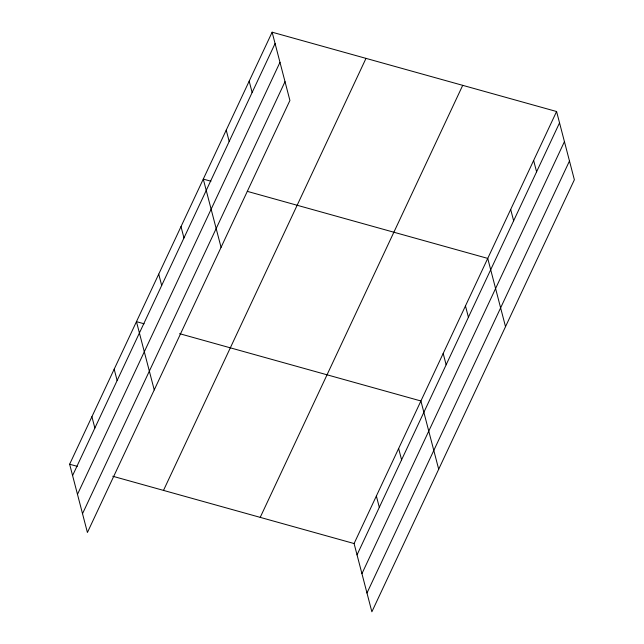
<?xml version="1.0" encoding="UTF-8"?>
<svg xmlns="http://www.w3.org/2000/svg" width="644" height="644" viewBox="0 0 644 644"><rect width="100%" height="100%" fill="white"/><g stroke="black" fill="none" stroke-linecap="round" stroke-linejoin="round"><path stroke-width="0.97" d="M272.13 32.2L289.913 100.456L87.415 532.483L69.633 464.227L272.13 32.2L556.585 111.517L574.368 179.773L371.87 611.8L354.087 543.544L556.585 111.517M72.587 475.562L275.085 43.534M77.481 494.342L279.979 62.323M82.521 513.695L285.018 81.675M163.504 490.398L366.001 58.379M260.216 517.365L462.714 85.346M357.042 554.878L559.539 122.859M361.936 573.667L564.434 141.64M366.975 593.019L569.473 160.992M210.942 181.222L203.279 179.088L221.061 247.344M247.344 191.373L487.741 258.405L505.516 326.661M144.119 323.795L136.456 321.654L154.238 389.91M179.563 333.673L420.91 400.979L438.693 469.235M69.633 464.227L77.296 466.361M112.74 476.246L354.087 543.544M533.635 160.485L536.589 171.819M510.684 209.445L513.638 220.779M465.467 305.932L468.413 317.267M443.185 353.451L446.139 364.794M398.636 448.498L401.59 459.84M376.362 496.025L379.316 507.359M249.18 81.16L252.134 92.503M226.229 130.128L229.184 141.463M181.004 226.608L183.959 237.95M158.73 274.135L161.684 285.469M114.181 369.181L117.136 380.515M91.907 416.7L94.861 428.043"/></g></svg>
